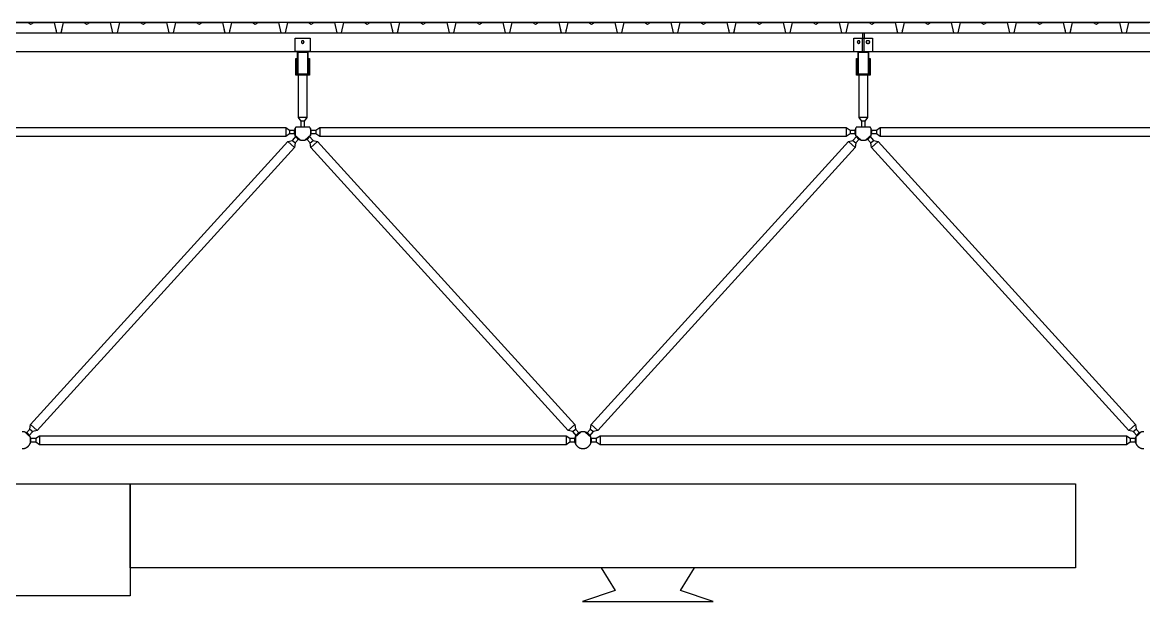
# Model space of a CAD drawing. Header units: centimetres. Extents: x 26200 to 152500, y -600 to 9300.
# Drawn here: x 145665 to 146265, y 1737 to 2047 of the extents above; entities that cross this region are included whole.
import ezdxf

# ---------------------------------------------------------------- set-up
doc = ezdxf.new("R2010")
doc.units = ezdxf.units.CM
doc.layers.add('ROTAS-KESIT-KANAL-UFLEME', color=20, linetype='Continuous')
doc.layers.add('ROTAS-MIMARI-KESIT', color=8, linetype='Continuous')

msp = doc.modelspace()

# ---------------------------------------------------------------- linework, layer by layer
at = {"layer": 'ROTAS-KESIT-KANAL-UFLEME'}
for points in [[(145133.04, 1800), (145722.28, 1800), (145722.28, 1740), (145133.04, 1740)], [(145722.28, 1800), (146228.26, 1800), (146228.26, 1755), (145722.28, 1755)]]:
    msp.add_lwpolyline(points, close=True, dxfattribs=at)
msp.add_lwpolyline([(145974.39, 1755), (145981.89, 1743), (145964.39, 1737), (146034.39, 1737), (146016.89, 1743), (146024.39, 1755)], dxfattribs=at)
at = {"layer": 'ROTAS-MIMARI-KESIT'}
for points in [[(147194.7, 2046.99), (129122.2, 2046.99)], [(145656.74, 2046.99), (145667.74, 2046.99), (145669.24, 2045.99), (145670.74, 2046.99), (145681.74, 2046.99), (145682.99, 2041.49), (145685.49, 2041.49), (145685.93, 2043.44)], [(145682.54, 2043.44), (145682.99, 2041.49), (145685.49, 2041.49), (145686.74, 2046.99), (145697.74, 2046.99), (145699.24, 2045.99), (145700.74, 2046.99), (145711.74, 2046.99), (145712.99, 2041.49), (145715.49, 2041.49), (145716.74, 2046.99), (145727.74, 2046.99), (145729.24, 2045.99), (145730.74, 2046.99), (145741.74, 2046.99), (145742.99, 2041.49), (145745.49, 2041.49), (145746.74, 2046.99), (145757.74, 2046.99), (145759.24, 2045.99), (145760.74, 2046.99), (145771.74, 2046.99), (145772.99, 2041.49), (145775.49, 2041.49), (145775.93, 2043.44)], [(145772.54, 2043.44), (145772.99, 2041.49), (145775.49, 2041.49), (145776.74, 2046.99), (145787.74, 2046.99), (145789.24, 2045.99), (145790.74, 2046.99), (145801.74, 2046.99), (145802.99, 2041.49), (145805.49, 2041.49), (145806.74, 2046.99), (145817.74, 2046.99), (145819.24, 2045.99), (145820.74, 2046.99), (145831.74, 2046.99), (145832.99, 2041.49), (145835.49, 2041.49), (145836.74, 2046.99), (145847.74, 2046.99), (145849.24, 2045.99), (145850.74, 2046.99), (145861.74, 2046.99), (145862.99, 2041.49), (145865.49, 2041.49), (145865.93, 2043.44)], [(145862.54, 2043.44), (145862.99, 2041.49), (145865.49, 2041.49), (145866.74, 2046.99), (145877.74, 2046.99), (145879.24, 2045.99), (145880.74, 2046.99), (145891.74, 2046.99), (145892.99, 2041.49), (145895.49, 2041.49), (145896.74, 2046.99), (145907.74, 2046.99), (145909.24, 2045.99), (145910.74, 2046.99), (145921.74, 2046.99), (145922.99, 2041.49), (145925.49, 2041.49), (145926.74, 2046.99), (145937.74, 2046.99), (145939.24, 2045.99), (145940.74, 2046.99), (145951.74, 2046.99), (145952.99, 2041.49), (145955.49, 2041.49), (145955.93, 2043.44)], [(145952.54, 2043.44), (145952.99, 2041.49), (145955.49, 2041.49), (145956.74, 2046.99), (145967.74, 2046.99), (145969.24, 2045.99), (145970.74, 2046.99), (145981.74, 2046.99), (145982.99, 2041.49), (145985.49, 2041.49), (145986.74, 2046.99), (145997.74, 2046.99), (145999.24, 2045.99), (146000.74, 2046.99), (146011.74, 2046.99), (146012.99, 2041.49), (146015.49, 2041.49), (146016.74, 2046.99), (146027.74, 2046.99), (146029.24, 2045.99), (146030.74, 2046.99), (146041.74, 2046.99), (146042.99, 2041.49), (146045.49, 2041.49), (146045.93, 2043.44)], [(146042.54, 2043.44), (146042.99, 2041.49), (146045.49, 2041.49), (146046.74, 2046.99), (146057.74, 2046.99), (146059.24, 2045.99), (146060.74, 2046.99), (146071.74, 2046.99), (146072.99, 2041.49), (146075.49, 2041.49), (146076.74, 2046.99), (146087.74, 2046.99), (146089.24, 2045.99), (146090.74, 2046.99), (146101.74, 2046.99), (146102.99, 2041.49), (146105.49, 2041.49), (146106.74, 2046.99), (146117.74, 2046.99), (146119.24, 2045.99), (146120.74, 2046.99), (146131.74, 2046.99), (146132.99, 2041.49), (146135.49, 2041.49), (146135.93, 2043.44)], [(146132.54, 2043.44), (146132.99, 2041.49), (146135.49, 2041.49), (146136.74, 2046.99), (146147.74, 2046.99), (146149.24, 2045.99), (146150.74, 2046.99), (146161.74, 2046.99), (146162.99, 2041.49), (146165.49, 2041.49), (146166.74, 2046.99), (146177.74, 2046.99), (146179.24, 2045.99), (146180.74, 2046.99), (146191.74, 2046.99), (146192.99, 2041.49), (146195.49, 2041.49), (146196.74, 2046.99), (146207.74, 2046.99), (146209.24, 2045.99), (146210.74, 2046.99), (146221.74, 2046.99), (146222.99, 2041.49), (146225.49, 2041.49), (146225.93, 2043.44)], [(146222.54, 2043.44), (146222.99, 2041.49), (146225.49, 2041.49), (146226.74, 2046.99), (146237.74, 2046.99), (146239.24, 2045.99), (146240.74, 2046.99), (146251.74, 2046.99), (146252.99, 2041.49), (146255.49, 2041.49), (146256.74, 2046.99), (146267.74, 2046.99)], [(138119.7, 2041.49), (147187.2, 2041.49)], [(146114.2, 2041.49), (146114.2, 2038.49)], [(146115.2, 2041.49), (146115.2, 2038.49)], [(146114.2, 2031.49), (146114.2, 2038.49)], [(146115.2, 2031.49), (146115.2, 2038.49)], [(146116.9, 2037.19), (146116.88, 2037.19), (146116.87, 2037.19), (146116.85, 2037.18), (146116.83, 2037.18), (146116.82, 2037.18), (146116.8, 2037.18), (146116.79, 2037.18), (146116.77, 2037.17), (146116.75, 2037.17), (146116.74, 2037.17), (146116.72, 2037.16), (146116.7, 2037.16), (146116.69, 2037.15), (146116.67, 2037.15), (146116.66, 2037.14), (146116.64, 2037.14), (146116.62, 2037.13), (146116.61, 2037.12), (146116.59, 2037.12), (146116.58, 2037.11), (146116.56, 2037.1), (146116.54, 2037.09), (146116.53, 2037.08), (146116.51, 2037.07), (146116.5, 2037.06), (146116.48, 2037.05), (146116.47, 2037.04), (146116.46, 2037.03), (146116.44, 2037.02), (146116.43, 2037.01), (146116.42, 2036.99), (146116.4, 2036.98), (146116.39, 2036.97), (146116.38, 2036.96), (146116.37, 2036.94), (146116.35, 2036.93), (146116.34, 2036.91), (146116.33, 2036.9), (146116.32, 2036.88), (146116.31, 2036.87), (146116.3, 2036.85), (146116.29, 2036.84), (146116.28, 2036.82), (146116.28, 2036.81), (146116.27, 2036.79), (146116.26, 2036.78), (146116.25, 2036.76), (146116.25, 2036.74), (146116.24, 2036.73), (146116.23, 2036.71), (146116.23, 2036.7), (146116.22, 2036.68), (146116.22, 2036.66), (146116.22, 2036.65), (146116.21, 2036.63), (146116.21, 2036.61), (146116.21, 2036.6), (146116.2, 2036.58), (146116.2, 2036.57), (146116.2, 2036.55), (146116.2, 2036.53), (146116.2, 2036.52), (146116.2, 2036.5), (146116.2, 2036.49), (146116.2, 2036.47), (146116.2, 2036.46), (146116.2, 2036.44), (146116.2, 2036.42), (146116.2, 2036.41), (146116.2, 2036.39), (146116.21, 2036.38), (146116.21, 2036.36), (146116.21, 2036.34), (146116.22, 2036.33), (146116.22, 2036.31), (146116.22, 2036.29), (146116.23, 2036.28), (146116.23, 2036.26), (146116.24, 2036.25), (146116.25, 2036.23), (146116.25, 2036.21), (146116.26, 2036.2), (146116.27, 2036.18), (146116.28, 2036.16), (146116.28, 2036.15), (146116.29, 2036.13), (146116.3, 2036.12), (146116.31, 2036.1), (146116.32, 2036.09), (146116.33, 2036.07), (146116.34, 2036.06), (146116.35, 2036.05), (146116.37, 2036.03), (146116.38, 2036.02), (146116.39, 2036), (146116.4, 2035.99), (146116.42, 2035.98), (146116.43, 2035.97), (146116.44, 2035.95), (146116.46, 2035.94), (146116.47, 2035.93), (146116.48, 2035.92), (146116.5, 2035.91), (146116.51, 2035.9), (146116.53, 2035.89), (146116.54, 2035.88), (146116.56, 2035.87), (146116.58, 2035.86), (146116.59, 2035.86), (146116.61, 2035.85), (146116.62, 2035.84), (146116.64, 2035.84), (146116.66, 2035.83), (146116.67, 2035.82), (146116.69, 2035.82), (146116.7, 2035.81), (146116.72, 2035.81), (146116.74, 2035.81), (146116.75, 2035.8), (146116.77, 2035.8), (146116.79, 2035.8), (146116.8, 2035.79), (146116.82, 2035.79), (146116.83, 2035.79), (146116.85, 2035.79), (146116.87, 2035.79), (146116.88, 2035.79), (146116.9, 2035.79)], [(146117.5, 2037.19), (146116.9, 2037.19)], [(146117.5, 2035.79), (146116.9, 2035.79)], [(146117.5, 2035.79), (146117.51, 2035.79), (146117.53, 2035.79), (146117.54, 2035.79), (146117.56, 2035.79), (146117.58, 2035.79), (146117.59, 2035.79), (146117.61, 2035.8), (146117.62, 2035.8), (146117.64, 2035.8), (146117.66, 2035.81), (146117.67, 2035.81), (146117.69, 2035.81), (146117.71, 2035.82), (146117.72, 2035.82), (146117.74, 2035.83), (146117.76, 2035.84), (146117.77, 2035.84), (146117.79, 2035.85), (146117.8, 2035.86), (146117.82, 2035.86), (146117.83, 2035.87), (146117.85, 2035.88), (146117.87, 2035.89), (146117.88, 2035.9), (146117.9, 2035.91), (146117.91, 2035.92), (146117.92, 2035.93), (146117.94, 2035.94), (146117.95, 2035.95), (146117.97, 2035.97), (146117.98, 2035.98), (146117.99, 2035.99), (146118.01, 2036), (146118.02, 2036.02), (146118.03, 2036.03), (146118.04, 2036.05), (146118.05, 2036.06), (146118.06, 2036.07), (146118.07, 2036.09), (146118.08, 2036.1), (146118.09, 2036.12), (146118.1, 2036.13), (146118.11, 2036.15), (146118.12, 2036.16), (146118.13, 2036.18), (146118.13, 2036.2), (146118.14, 2036.21), (146118.15, 2036.23), (146118.15, 2036.25), (146118.16, 2036.26), (146118.17, 2036.28), (146118.17, 2036.29), (146118.17, 2036.31), (146118.18, 2036.33), (146118.18, 2036.34), (146118.19, 2036.36), (146118.19, 2036.38), (146118.19, 2036.39), (146118.19, 2036.41), (146118.19, 2036.42), (146118.2, 2036.44), (146118.2, 2036.46), (146118.2, 2036.47), (146118.2, 2036.49), (146118.2, 2036.5), (146118.2, 2036.52), (146118.2, 2036.53), (146118.19, 2036.55), (146118.19, 2036.57), (146118.19, 2036.58), (146118.19, 2036.6), (146118.19, 2036.61), (146118.18, 2036.63), (146118.18, 2036.65), (146118.17, 2036.66), (146118.17, 2036.68), (146118.17, 2036.7), (146118.16, 2036.71), (146118.15, 2036.73), (146118.15, 2036.74), (146118.14, 2036.76), (146118.13, 2036.78), (146118.13, 2036.79), (146118.12, 2036.81), (146118.11, 2036.82), (146118.1, 2036.84), (146118.09, 2036.85), (146118.08, 2036.87), (146118.07, 2036.88), (146118.06, 2036.9), (146118.05, 2036.91), (146118.04, 2036.93), (146118.03, 2036.94), (146118.02, 2036.96), (146118.01, 2036.97), (146117.99, 2036.98), (146117.98, 2036.99), (146117.97, 2037.01), (146117.95, 2037.02), (146117.94, 2037.03), (146117.92, 2037.04), (146117.91, 2037.05), (146117.9, 2037.06), (146117.88, 2037.07), (146117.87, 2037.08), (146117.85, 2037.09), (146117.83, 2037.1), (146117.82, 2037.11), (146117.8, 2037.12), (146117.79, 2037.12), (146117.77, 2037.13), (146117.76, 2037.14), (146117.74, 2037.14), (146117.72, 2037.15), (146117.71, 2037.15), (146117.69, 2037.16), (146117.67, 2037.16), (146117.66, 2037.17), (146117.64, 2037.17), (146117.62, 2037.17), (146117.61, 2037.18), (146117.59, 2037.18), (146117.58, 2037.18), (146117.56, 2037.18), (146117.54, 2037.18), (146117.53, 2037.19), (146117.51, 2037.19), (146117.5, 2037.19)], [(138119.7, 2031.49), (147187.2, 2031.49)], [(145818.7, 2031.49), (145810.7, 2031.49)], [(145817.7, 2019.19), (145817.7, 2031.19), (145811.7, 2031.19), (145811.7, 2019.19)], [(146109.7, 2031.49), (146119.7, 2031.49)], [(146117.7, 2019.19), (146117.7, 2031.19), (146111.7, 2031.19), (146111.7, 2019.19)], [(145811.1, 2025.89), (145811.6, 2025.89)], [(145811.1, 2024.49), (145811.6, 2024.49)], [(145817.8, 2025.89), (145818.3, 2025.89)], [(145817.8, 2024.49), (145818.3, 2024.49)], [(146111.1, 2025.89), (146111.6, 2025.89)], [(146111.1, 2024.49), (146111.6, 2024.49)], [(146117.8, 2025.89), (146118.3, 2025.89)], [(146117.8, 2024.49), (146118.3, 2024.49)], [(145812.28, 2018.69), (145812.28, 1996.09), (145813.7, 1994.09), (145813.7, 1991.09)], [(145815.7, 1991.09), (145815.7, 1994.09), (145817.11, 1996.09), (145817.11, 2018.69)], [(146112.28, 2018.69), (146112.28, 1996.09), (146113.7, 1994.09), (146113.7, 1991.09)], [(146115.7, 1991.09), (146115.7, 1994.09), (146117.11, 1996.09), (146117.11, 2018.69)], [(145817.11, 1996.09), (145812.28, 1996.09)], [(145815.7, 1994.09), (145813.7, 1994.09)], [(146117.11, 1996.09), (146112.28, 1996.09)], [(146115.7, 1994.09), (146113.7, 1994.09)], [(145518.8, 1989.39), (145521.8, 1989.39), (145523.8, 1990.8), (145805.6, 1990.8), (145807.6, 1989.39), (145810.6, 1989.39)], [(145810.6, 1987.39), (145807.6, 1987.39), (145805.6, 1985.97), (145523.8, 1985.97), (145521.8, 1987.39), (145518.8, 1987.39)], [(145805.6, 1990.8), (145805.6, 1985.97)], [(145807.6, 1989.39), (145807.6, 1987.39)], [(145811.1, 1991.09), (145811.01, 1990.97), (145810.93, 1990.84), (145810.85, 1990.71), (145810.77, 1990.58), (145810.7, 1990.45), (145810.63, 1990.31), (145810.56, 1990.17), (145810.51, 1990.02), (145810.45, 1989.88), (145810.43, 1989.8), (145810.4, 1989.73), (145810.38, 1989.65), (145810.36, 1989.57), (145810.34, 1989.5), (145810.32, 1989.42), (145810.3, 1989.34), (145810.28, 1989.26), (145810.27, 1989.19), (145810.26, 1989.11), (145810.24, 1989.03), (145810.23, 1988.95), (145810.22, 1988.87), (145810.22, 1988.79), (145810.21, 1988.71), (145810.2, 1988.63), (145810.2, 1988.55), (145810.2, 1988.47), (145810.2, 1988.39), (145810.2, 1988.31), (145810.2, 1988.23), (145810.2, 1988.15), (145810.21, 1988.07), (145810.21, 1987.99), (145810.22, 1987.92), (145810.23, 1987.84), (145810.24, 1987.76), (145810.25, 1987.68), (145810.28, 1987.53), (145810.31, 1987.37), (145810.35, 1987.22), (145810.39, 1987.07), (145810.44, 1986.93), (145810.49, 1986.79), (145810.55, 1986.65), (145810.61, 1986.51), (145810.67, 1986.37), (145810.74, 1986.24), (145810.81, 1986.11), (145810.89, 1985.98), (145810.98, 1985.86), (145811.07, 1985.73), (145811.16, 1985.61), (145811.26, 1985.49), (145811.36, 1985.37), (145811.47, 1985.25), (145811.52, 1985.2), (145811.58, 1985.14), (145811.64, 1985.09), (145811.69, 1985.04), (145811.75, 1984.98), (145811.81, 1984.93), (145811.88, 1984.88), (145811.94, 1984.83), (145812, 1984.78), (145812.07, 1984.74), (145812.13, 1984.69), (145812.2, 1984.65), (145812.26, 1984.6), (145812.33, 1984.56), (145812.4, 1984.52), (145812.47, 1984.48), (145812.54, 1984.44), (145812.61, 1984.4), (145812.68, 1984.36), (145812.75, 1984.33), (145812.82, 1984.3), (145812.9, 1984.26), (145812.97, 1984.23), (145813.04, 1984.2), (145813.12, 1984.17), (145813.19, 1984.15), (145813.27, 1984.12), (145813.34, 1984.1), (145813.49, 1984.05), (145813.64, 1984.01), (145813.79, 1983.98), (145813.95, 1983.95), (145814.1, 1983.93), (145814.25, 1983.91), (145814.4, 1983.9), (145814.55, 1983.89), (145814.7, 1983.89), (145814.85, 1983.89), (145815, 1983.9), (145815.15, 1983.91), (145815.3, 1983.93), (145815.45, 1983.95), (145815.6, 1983.98), (145815.75, 1984.01), (145815.9, 1984.05), (145816.05, 1984.1), (145816.13, 1984.12), (145816.2, 1984.15), (145816.28, 1984.17), (145816.35, 1984.2), (145816.43, 1984.23), (145816.5, 1984.26), (145816.57, 1984.3), (145816.64, 1984.33), (145816.71, 1984.36), (145816.79, 1984.4), (145816.86, 1984.44), (145816.93, 1984.48), (145816.99, 1984.52), (145817.06, 1984.56), (145817.13, 1984.6), (145817.2, 1984.65), (145817.26, 1984.69), (145817.33, 1984.74), (145817.39, 1984.78), (145817.46, 1984.83), (145817.52, 1984.88), (145817.58, 1984.93), (145817.64, 1984.98), (145817.7, 1985.04), (145817.76, 1985.09), (145817.82, 1985.14), (145817.87, 1985.2), (145817.93, 1985.25), (145818.04, 1985.37), (145818.14, 1985.49), (145818.24, 1985.61), (145818.33, 1985.73), (145818.42, 1985.86), (145818.5, 1985.98), (145818.58, 1986.11), (145818.65, 1986.24), (145818.72, 1986.37), (145818.79, 1986.51), (145818.85, 1986.65), (145818.9, 1986.79), (145818.95, 1986.93), (145819, 1987.07), (145819.04, 1987.22), (145819.08, 1987.37), (145819.11, 1987.53), (145819.14, 1987.68), (145819.15, 1987.76), (145819.16, 1987.84), (145819.17, 1987.92), (145819.18, 1987.99), (145819.19, 1988.07), (145819.19, 1988.15), (145819.19, 1988.23), (145819.2, 1988.31), (145819.2, 1988.39), (145819.2, 1988.47), (145819.19, 1988.55), (145819.19, 1988.63), (145819.19, 1988.71), (145819.18, 1988.79), (145819.17, 1988.87), (145819.16, 1988.95), (145819.15, 1989.03), (145819.14, 1989.11), (145819.13, 1989.19), (145819.11, 1989.26), (145819.09, 1989.34), (145819.08, 1989.42), (145819.06, 1989.5), (145819.04, 1989.57), (145819.02, 1989.65), (145818.99, 1989.73), (145818.97, 1989.8), (145818.94, 1989.88), (145818.89, 1990.02), (145818.83, 1990.17), (145818.77, 1990.31), (145818.7, 1990.45), (145818.63, 1990.58), (145818.55, 1990.71), (145818.47, 1990.84), (145818.38, 1990.97), (145818.3, 1991.09)], [(145810.57, 1986.6), (145813.31, 1984.11)], [(145810.6, 1990.24), (145810.6, 1986.53)], [(145811.1, 1991.09), (145818.3, 1991.09)], [(145816.08, 1984.11), (145818.83, 1986.6)], [(145818.8, 1989.39), (145821.8, 1989.39), (145823.8, 1990.8), (146105.6, 1990.8), (146107.6, 1989.39), (146110.6, 1989.39)], [(145818.8, 1990.24), (145818.8, 1986.53)], [(146110.6, 1987.39), (146107.6, 1987.39), (146105.6, 1985.97), (145823.8, 1985.97), (145821.8, 1987.39), (145818.8, 1987.39)], [(145821.8, 1989.39), (145821.8, 1987.39)], [(145823.8, 1990.8), (145823.8, 1985.97)], [(146105.6, 1990.8), (146105.6, 1985.97)], [(146107.6, 1989.39), (146107.6, 1987.39)], [(146111.1, 1991.09), (146111.01, 1990.97), (146110.93, 1990.84), (146110.85, 1990.71), (146110.77, 1990.58), (146110.7, 1990.45), (146110.63, 1990.31), (146110.56, 1990.17), (146110.51, 1990.02), (146110.45, 1989.88), (146110.43, 1989.8), (146110.4, 1989.73), (146110.38, 1989.65), (146110.36, 1989.57), (146110.34, 1989.5), (146110.32, 1989.42), (146110.3, 1989.34), (146110.28, 1989.26), (146110.27, 1989.19), (146110.26, 1989.11), (146110.24, 1989.03), (146110.23, 1988.95), (146110.22, 1988.87), (146110.22, 1988.79), (146110.21, 1988.71), (146110.2, 1988.63), (146110.2, 1988.55), (146110.2, 1988.47), (146110.2, 1988.39), (146110.2, 1988.31), (146110.2, 1988.23), (146110.2, 1988.15), (146110.21, 1988.07), (146110.21, 1987.99), (146110.22, 1987.92), (146110.23, 1987.84), (146110.24, 1987.76), (146110.25, 1987.68), (146110.28, 1987.53), (146110.31, 1987.37), (146110.35, 1987.22), (146110.39, 1987.07), (146110.44, 1986.93), (146110.49, 1986.79), (146110.55, 1986.65), (146110.61, 1986.51), (146110.67, 1986.37), (146110.74, 1986.24), (146110.81, 1986.11), (146110.89, 1985.98), (146110.98, 1985.86), (146111.07, 1985.73), (146111.16, 1985.61), (146111.26, 1985.49), (146111.36, 1985.37), (146111.47, 1985.25), (146111.52, 1985.2), (146111.58, 1985.14), (146111.64, 1985.09), (146111.69, 1985.04), (146111.75, 1984.98), (146111.81, 1984.93), (146111.88, 1984.88), (146111.94, 1984.83), (146112, 1984.78), (146112.07, 1984.74), (146112.13, 1984.69), (146112.2, 1984.65), (146112.26, 1984.6), (146112.33, 1984.56), (146112.4, 1984.52), (146112.47, 1984.48), (146112.54, 1984.44), (146112.61, 1984.4), (146112.68, 1984.36), (146112.75, 1984.33), (146112.82, 1984.3), (146112.9, 1984.26), (146112.97, 1984.23), (146113.04, 1984.2), (146113.12, 1984.17), (146113.19, 1984.15), (146113.27, 1984.12), (146113.34, 1984.1), (146113.49, 1984.05), (146113.64, 1984.01), (146113.79, 1983.98), (146113.95, 1983.95), (146114.1, 1983.93), (146114.25, 1983.91), (146114.4, 1983.9), (146114.55, 1983.89), (146114.7, 1983.89), (146114.85, 1983.89), (146115, 1983.9), (146115.15, 1983.91), (146115.3, 1983.93), (146115.45, 1983.95), (146115.6, 1983.98), (146115.75, 1984.01), (146115.9, 1984.05), (146116.05, 1984.1), (146116.13, 1984.12), (146116.2, 1984.15), (146116.28, 1984.17), (146116.35, 1984.2), (146116.43, 1984.23), (146116.5, 1984.26), (146116.57, 1984.3), (146116.64, 1984.33), (146116.71, 1984.36), (146116.79, 1984.4), (146116.86, 1984.44), (146116.93, 1984.48), (146116.99, 1984.52), (146117.06, 1984.56), (146117.13, 1984.6), (146117.2, 1984.65), (146117.26, 1984.69), (146117.33, 1984.74), (146117.39, 1984.78), (146117.46, 1984.83), (146117.52, 1984.88), (146117.58, 1984.93), (146117.64, 1984.98), (146117.7, 1985.04), (146117.76, 1985.09), (146117.82, 1985.14), (146117.87, 1985.2), (146117.93, 1985.25), (146118.04, 1985.37), (146118.14, 1985.49), (146118.24, 1985.61), (146118.33, 1985.73), (146118.42, 1985.86), (146118.5, 1985.98), (146118.58, 1986.11), (146118.65, 1986.24), (146118.72, 1986.37), (146118.79, 1986.51), (146118.85, 1986.65), (146118.9, 1986.79), (146118.95, 1986.93), (146119, 1987.07), (146119.04, 1987.22), (146119.08, 1987.37), (146119.11, 1987.53), (146119.14, 1987.68), (146119.15, 1987.76), (146119.16, 1987.84), (146119.17, 1987.92), (146119.18, 1987.99), (146119.19, 1988.07), (146119.19, 1988.15), (146119.19, 1988.23), (146119.2, 1988.31), (146119.2, 1988.39), (146119.2, 1988.47), (146119.19, 1988.55), (146119.19, 1988.63), (146119.19, 1988.71), (146119.18, 1988.79), (146119.17, 1988.87), (146119.16, 1988.95), (146119.15, 1989.03), (146119.14, 1989.11), (146119.13, 1989.19), (146119.11, 1989.26), (146119.09, 1989.34), (146119.08, 1989.42), (146119.06, 1989.5), (146119.04, 1989.57), (146119.02, 1989.65), (146118.99, 1989.73), (146118.97, 1989.8), (146118.94, 1989.88), (146118.89, 1990.02), (146118.83, 1990.17), (146118.77, 1990.31), (146118.7, 1990.45), (146118.63, 1990.58), (146118.55, 1990.71), (146118.47, 1990.84), (146118.38, 1990.97), (146118.3, 1991.09)], [(146110.57, 1986.6), (146113.31, 1984.11)], [(146110.6, 1990.24), (146110.6, 1986.53)], [(146111.1, 1991.09), (146118.3, 1991.09)], [(146116.08, 1984.11), (146118.83, 1986.6)], [(146118.8, 1989.39), (146121.8, 1989.39), (146123.8, 1990.8), (146405.6, 1990.8), (146407.6, 1989.39), (146410.6, 1989.39)], [(146118.8, 1990.24), (146118.8, 1986.53)], [(146410.6, 1987.39), (146407.6, 1987.39), (146405.6, 1985.97), (146123.8, 1985.97), (146121.8, 1987.39), (146118.8, 1987.39)], [(146121.8, 1989.39), (146121.8, 1987.39)], [(146123.8, 1990.8), (146123.8, 1985.97)], [(145806.79, 1983.28), (145810.36, 1980.03)], [(145809.18, 1983.81), (145810.66, 1982.46)], [(145818.73, 1982.46), (145820.21, 1983.81)], [(145819.03, 1980.03), (145822.61, 1983.28)], [(146106.79, 1983.28), (146110.36, 1980.03)], [(146109.18, 1983.81), (146110.66, 1982.46)], [(146118.73, 1982.46), (146120.21, 1983.81)], [(146119.03, 1980.03), (146122.61, 1983.28)], [(145669.03, 1831.74), (145672.61, 1828.5)], [(145956.79, 1828.5), (145960.36, 1831.74)], [(145969.03, 1831.74), (145972.61, 1828.5)], [(146256.79, 1828.5), (146260.36, 1831.74)], [(145664.6, 1818.89), (145664.7, 1818.89), (145664.8, 1818.89), (145664.9, 1818.89), (145665, 1818.9), (145665.1, 1818.9), (145665.2, 1818.92), (145665.31, 1818.93), (145665.41, 1818.94), (145665.52, 1818.96), (145665.62, 1818.98), (145665.73, 1819.01), (145665.83, 1819.03), (145665.94, 1819.06), (145666.04, 1819.09), (145666.15, 1819.13), (145666.25, 1819.16), (145666.35, 1819.2), (145666.46, 1819.25), (145666.56, 1819.29), (145666.66, 1819.34), (145666.76, 1819.39), (145666.86, 1819.44), (145666.96, 1819.5), (145667.06, 1819.56), (145667.16, 1819.62), (145667.26, 1819.68), (145667.35, 1819.75), (145667.44, 1819.82), (145667.53, 1819.89), (145667.62, 1819.97), (145667.71, 1820.04), (145667.8, 1820.12), (145667.88, 1820.2), (145667.96, 1820.29), (145668.04, 1820.37), (145668.12, 1820.46), (145668.19, 1820.55), (145668.26, 1820.64), (145668.33, 1820.73), (145668.4, 1820.83), (145668.46, 1820.92), (145668.53, 1821.02), (145668.58, 1821.12), (145668.64, 1821.22), (145668.69, 1821.32), (145668.75, 1821.42), (145668.79, 1821.52), (145668.84, 1821.63), (145668.88, 1821.73), (145668.92, 1821.83), (145668.96, 1821.94), (145668.99, 1822.04), (145669.02, 1822.15), (145669.05, 1822.25), (145669.08, 1822.36), (145669.1, 1822.46), (145669.12, 1822.57), (145669.14, 1822.67), (145669.16, 1822.78), (145669.17, 1822.88), (145669.18, 1822.98), (145669.19, 1823.08), (145669.19, 1823.19), (145669.2, 1823.29), (145669.2, 1823.39), (145669.2, 1823.49), (145669.19, 1823.59), (145669.19, 1823.69), (145669.18, 1823.79), (145669.17, 1823.89), (145669.16, 1824), (145669.14, 1824.1), (145669.12, 1824.21), (145669.1, 1824.31), (145669.08, 1824.41), (145669.05, 1824.52), (145669.02, 1824.62), (145668.99, 1824.73), (145668.96, 1824.83), (145668.92, 1824.94), (145668.88, 1825.04), (145668.84, 1825.15), (145668.79, 1825.25), (145668.75, 1825.35), (145668.69, 1825.45), (145668.64, 1825.55), (145668.58, 1825.65), (145668.53, 1825.75), (145668.46, 1825.85), (145668.4, 1825.94), (145668.33, 1826.04), (145668.26, 1826.13), (145668.19, 1826.22), (145668.12, 1826.31), (145668.04, 1826.4), (145667.96, 1826.49), (145667.88, 1826.57), (145667.8, 1826.65), (145667.71, 1826.73), (145667.62, 1826.81), (145667.53, 1826.88), (145667.44, 1826.95), (145667.35, 1827.02), (145667.26, 1827.09), (145667.16, 1827.15), (145667.06, 1827.21), (145666.96, 1827.27), (145666.86, 1827.33), (145666.76, 1827.38), (145666.66, 1827.43), (145666.56, 1827.48), (145666.46, 1827.53), (145666.35, 1827.57), (145666.25, 1827.61), (145666.15, 1827.65), (145666.04, 1827.68), (145665.94, 1827.71), (145665.83, 1827.74), (145665.73, 1827.77), (145665.62, 1827.79), (145665.52, 1827.81), (145665.41, 1827.83), (145665.31, 1827.84), (145665.2, 1827.86), (145665.1, 1827.87), (145665, 1827.88), (145664.9, 1827.88), (145664.8, 1827.89), (145664.7, 1827.89), (145664.6, 1827.89)], [(145666.08, 1827.67), (145668.83, 1825.17)], [(145668.73, 1829.31), (145670.21, 1827.97)], [(145668.8, 1824.39), (145671.8, 1824.39), (145673.8, 1825.8), (145955.6, 1825.8), (145957.6, 1824.39), (145960.6, 1824.39)], [(145668.8, 1825.24), (145668.8, 1821.53)], [(145671.8, 1824.39), (145671.8, 1822.39)], [(145673.8, 1825.8), (145673.8, 1820.97)], [(145955.6, 1825.8), (145955.6, 1820.97)], [(145957.6, 1824.39), (145957.6, 1822.39)], [(145959.18, 1827.97), (145960.66, 1829.31)], [(145960.57, 1825.17), (145963.31, 1827.67)], [(145960.6, 1825.24), (145960.6, 1821.53)], [(145966.08, 1827.67), (145968.83, 1825.17)], [(145968.73, 1829.31), (145970.21, 1827.97)], [(145968.8, 1824.39), (145971.8, 1824.39), (145973.8, 1825.8), (146255.6, 1825.8), (146257.6, 1824.39), (146260.6, 1824.39)], [(145968.8, 1825.24), (145968.8, 1821.53)], [(145971.8, 1824.39), (145971.8, 1822.39)], [(145973.8, 1825.8), (145973.8, 1820.97)], [(146255.6, 1825.8), (146255.6, 1820.97)], [(146257.6, 1824.39), (146257.6, 1822.39)], [(146259.18, 1827.97), (146260.66, 1829.31)], [(146264.8, 1827.89), (146264.7, 1827.89), (146264.6, 1827.89), (146264.5, 1827.88), (146264.4, 1827.88), (146264.29, 1827.87), (146264.19, 1827.86), (146264.09, 1827.84), (146263.98, 1827.83), (146263.88, 1827.81), (146263.77, 1827.79), (146263.67, 1827.77), (146263.56, 1827.74), (146263.46, 1827.71), (146263.35, 1827.68), (146263.25, 1827.65), (146263.15, 1827.61), (146263.04, 1827.57), (146262.94, 1827.53), (146262.83, 1827.48), (146262.73, 1827.43), (146262.63, 1827.38), (146262.53, 1827.33), (146262.43, 1827.27), (146262.33, 1827.21), (146262.24, 1827.15), (146262.14, 1827.09), (146262.04, 1827.02), (146261.95, 1826.95), (146261.86, 1826.88), (146261.77, 1826.81), (146261.68, 1826.73), (146261.6, 1826.65), (146261.52, 1826.57), (146261.43, 1826.49), (146261.36, 1826.4), (146261.28, 1826.31), (146261.2, 1826.22), (146261.13, 1826.13), (146261.06, 1826.04), (146261, 1825.94), (146260.93, 1825.85), (146260.87, 1825.75), (146260.81, 1825.65), (146260.75, 1825.55), (146260.7, 1825.45), (146260.65, 1825.35), (146260.6, 1825.25), (146260.56, 1825.15), (146260.51, 1825.04), (146260.47, 1824.94), (146260.44, 1824.83), (146260.4, 1824.73), (146260.37, 1824.62), (146260.34, 1824.52), (146260.32, 1824.41), (146260.29, 1824.31), (146260.27, 1824.21), (146260.25, 1824.1), (146260.24, 1824), (146260.23, 1823.89), (146260.22, 1823.79), (146260.21, 1823.69), (146260.2, 1823.59), (146260.2, 1823.49), (146260.2, 1823.39), (146260.2, 1823.29), (146260.2, 1823.19), (146260.21, 1823.08), (146260.22, 1822.98), (146260.23, 1822.88), (146260.24, 1822.78), (146260.25, 1822.67), (146260.27, 1822.57), (146260.29, 1822.46), (146260.32, 1822.36), (146260.34, 1822.25), (146260.37, 1822.15), (146260.4, 1822.04), (146260.44, 1821.94), (146260.47, 1821.83), (146260.51, 1821.73), (146260.56, 1821.63), (146260.6, 1821.52), (146260.65, 1821.42), (146260.7, 1821.32), (146260.75, 1821.22), (146260.81, 1821.12), (146260.87, 1821.02), (146260.93, 1820.92), (146261, 1820.83), (146261.06, 1820.73), (146261.13, 1820.64), (146261.2, 1820.55), (146261.28, 1820.46), (146261.36, 1820.37), (146261.43, 1820.29), (146261.52, 1820.2), (146261.6, 1820.12), (146261.68, 1820.04), (146261.77, 1819.97), (146261.86, 1819.89), (146261.95, 1819.82), (146262.04, 1819.75), (146262.14, 1819.68), (146262.24, 1819.62), (146262.33, 1819.56), (146262.43, 1819.5), (146262.53, 1819.44), (146262.63, 1819.39), (146262.73, 1819.34), (146262.83, 1819.29), (146262.94, 1819.25), (146263.04, 1819.2), (146263.15, 1819.16), (146263.25, 1819.13), (146263.35, 1819.09), (146263.46, 1819.06), (146263.56, 1819.03), (146263.67, 1819.01), (146263.77, 1818.98), (146263.88, 1818.96), (146263.98, 1818.94), (146264.09, 1818.93), (146264.19, 1818.92), (146264.29, 1818.9), (146264.4, 1818.9), (146264.5, 1818.89), (146264.6, 1818.89), (146264.7, 1818.89), (146264.8, 1818.89)], [(146260.57, 1825.17), (146263.31, 1827.67)], [(146260.6, 1825.24), (146260.6, 1821.53)], [(145960.6, 1822.39), (145957.6, 1822.39), (145955.6, 1820.97), (145673.8, 1820.97), (145671.8, 1822.39), (145668.8, 1822.39)], [(146260.6, 1822.39), (146257.6, 1822.39), (146255.6, 1820.97), (145973.8, 1820.97), (145971.8, 1822.39), (145968.8, 1822.39)]]:
    msp.add_lwpolyline(points, dxfattribs=at)
for points in [[(145810.7, 2038.49), (145818.7, 2038.49), (145818.7, 2031.19), (145810.7, 2031.19)], [(145815.4, 2036.49), (145815.4, 2036.5), (145815.4, 2036.52), (145815.4, 2036.53), (145815.39, 2036.55), (145815.39, 2036.57), (145815.39, 2036.58), (145815.39, 2036.6), (145815.39, 2036.61), (145815.38, 2036.63), (145815.38, 2036.65), (145815.37, 2036.66), (145815.37, 2036.68), (145815.37, 2036.7), (145815.36, 2036.71), (145815.35, 2036.73), (145815.35, 2036.74), (145815.34, 2036.76), (145815.33, 2036.78), (145815.33, 2036.79), (145815.32, 2036.81), (145815.31, 2036.82), (145815.3, 2036.84), (145815.29, 2036.85), (145815.28, 2036.87), (145815.27, 2036.88), (145815.26, 2036.9), (145815.25, 2036.91), (145815.24, 2036.93), (145815.23, 2036.94), (145815.22, 2036.96), (145815.21, 2036.97), (145815.19, 2036.98), (145815.18, 2036.99), (145815.17, 2037.01), (145815.15, 2037.02), (145815.14, 2037.03), (145815.12, 2037.04), (145815.11, 2037.05), (145815.1, 2037.06), (145815.08, 2037.07), (145815.07, 2037.08), (145815.05, 2037.09), (145815.03, 2037.1), (145815.02, 2037.11), (145815, 2037.12), (145814.99, 2037.12), (145814.97, 2037.13), (145814.96, 2037.14), (145814.94, 2037.14), (145814.92, 2037.15), (145814.91, 2037.15), (145814.89, 2037.16), (145814.87, 2037.16), (145814.86, 2037.17), (145814.84, 2037.17), (145814.82, 2037.17), (145814.81, 2037.18), (145814.79, 2037.18), (145814.78, 2037.18), (145814.76, 2037.18), (145814.74, 2037.19), (145814.73, 2037.19), (145814.71, 2037.19), (145814.7, 2037.19), (145814.68, 2037.19), (145814.67, 2037.19), (145814.65, 2037.19), (145814.63, 2037.18), (145814.62, 2037.18), (145814.6, 2037.18), (145814.59, 2037.18), (145814.57, 2037.17), (145814.55, 2037.17), (145814.54, 2037.17), (145814.52, 2037.16), (145814.5, 2037.16), (145814.49, 2037.15), (145814.47, 2037.15), (145814.46, 2037.14), (145814.44, 2037.14), (145814.42, 2037.13), (145814.41, 2037.12), (145814.39, 2037.12), (145814.38, 2037.11), (145814.36, 2037.1), (145814.34, 2037.09), (145814.33, 2037.08), (145814.31, 2037.07), (145814.3, 2037.06), (145814.28, 2037.05), (145814.27, 2037.04), (145814.26, 2037.03), (145814.24, 2037.02), (145814.23, 2037.01), (145814.22, 2036.99), (145814.2, 2036.98), (145814.19, 2036.97), (145814.18, 2036.96), (145814.17, 2036.94), (145814.15, 2036.93), (145814.14, 2036.91), (145814.13, 2036.9), (145814.12, 2036.88), (145814.11, 2036.87), (145814.1, 2036.85), (145814.09, 2036.84), (145814.08, 2036.82), (145814.08, 2036.81), (145814.07, 2036.79), (145814.06, 2036.78), (145814.05, 2036.76), (145814.05, 2036.74), (145814.04, 2036.73), (145814.03, 2036.71), (145814.03, 2036.7), (145814.02, 2036.68), (145814.02, 2036.66), (145814.02, 2036.65), (145814.01, 2036.63), (145814.01, 2036.61), (145814.01, 2036.6), (145814, 2036.58), (145814, 2036.57), (145814, 2036.55), (145814, 2036.53), (145814, 2036.52), (145814, 2036.5), (145814, 2036.49), (145814, 2036.47), (145814, 2036.46), (145814, 2036.44), (145814, 2036.42), (145814, 2036.41), (145814, 2036.39), (145814.01, 2036.38), (145814.01, 2036.36), (145814.01, 2036.34), (145814.02, 2036.33), (145814.02, 2036.31), (145814.02, 2036.29), (145814.03, 2036.28), (145814.03, 2036.26), (145814.04, 2036.25), (145814.05, 2036.23), (145814.05, 2036.21), (145814.06, 2036.2), (145814.07, 2036.18), (145814.08, 2036.17), (145814.08, 2036.15), (145814.09, 2036.13), (145814.1, 2036.12), (145814.11, 2036.1), (145814.12, 2036.09), (145814.13, 2036.07), (145814.14, 2036.06), (145814.15, 2036.05), (145814.17, 2036.03), (145814.18, 2036.02), (145814.19, 2036), (145814.2, 2035.99), (145814.22, 2035.98), (145814.23, 2035.97), (145814.24, 2035.95), (145814.26, 2035.94), (145814.27, 2035.93), (145814.28, 2035.92), (145814.3, 2035.91), (145814.31, 2035.9), (145814.33, 2035.89), (145814.34, 2035.88), (145814.36, 2035.87), (145814.38, 2035.86), (145814.39, 2035.86), (145814.41, 2035.85), (145814.42, 2035.84), (145814.44, 2035.84), (145814.46, 2035.83), (145814.47, 2035.82), (145814.49, 2035.82), (145814.5, 2035.81), (145814.52, 2035.81), (145814.54, 2035.81), (145814.55, 2035.8), (145814.57, 2035.8), (145814.59, 2035.8), (145814.6, 2035.79), (145814.62, 2035.79), (145814.63, 2035.79), (145814.65, 2035.79), (145814.67, 2035.79), (145814.68, 2035.79), (145814.7, 2035.79), (145814.71, 2035.79), (145814.73, 2035.79), (145814.74, 2035.79), (145814.76, 2035.79), (145814.78, 2035.79), (145814.79, 2035.79), (145814.81, 2035.8), (145814.82, 2035.8), (145814.84, 2035.8), (145814.86, 2035.81), (145814.87, 2035.81), (145814.89, 2035.81), (145814.91, 2035.82), (145814.92, 2035.82), (145814.94, 2035.83), (145814.96, 2035.84), (145814.97, 2035.84), (145814.99, 2035.85), (145815, 2035.86), (145815.02, 2035.86), (145815.03, 2035.87), (145815.05, 2035.88), (145815.07, 2035.89), (145815.08, 2035.9), (145815.1, 2035.91), (145815.11, 2035.92), (145815.12, 2035.93), (145815.14, 2035.94), (145815.15, 2035.95), (145815.17, 2035.97), (145815.18, 2035.98), (145815.19, 2035.99), (145815.21, 2036), (145815.22, 2036.02), (145815.23, 2036.03), (145815.24, 2036.05), (145815.25, 2036.06), (145815.26, 2036.07), (145815.27, 2036.09), (145815.28, 2036.1), (145815.29, 2036.12), (145815.3, 2036.13), (145815.31, 2036.15), (145815.32, 2036.17), (145815.33, 2036.18), (145815.33, 2036.2), (145815.34, 2036.21), (145815.35, 2036.23), (145815.35, 2036.25), (145815.36, 2036.26), (145815.37, 2036.28), (145815.37, 2036.29), (145815.37, 2036.31), (145815.38, 2036.33), (145815.38, 2036.34), (145815.39, 2036.36), (145815.39, 2036.38), (145815.39, 2036.39), (145815.39, 2036.41), (145815.39, 2036.42), (145815.4, 2036.44), (145815.4, 2036.46), (145815.4, 2036.47)], [(146109.7, 2038.49), (146119.7, 2038.49), (146119.7, 2031.19), (146109.7, 2031.19)], [(146112.9, 2036.49), (146112.9, 2036.5), (146112.9, 2036.52), (146112.9, 2036.53), (146112.89, 2036.55), (146112.89, 2036.57), (146112.89, 2036.58), (146112.89, 2036.6), (146112.89, 2036.61), (146112.88, 2036.63), (146112.88, 2036.65), (146112.87, 2036.66), (146112.87, 2036.68), (146112.87, 2036.7), (146112.86, 2036.71), (146112.85, 2036.73), (146112.85, 2036.74), (146112.84, 2036.76), (146112.83, 2036.78), (146112.83, 2036.79), (146112.82, 2036.81), (146112.81, 2036.82), (146112.8, 2036.84), (146112.79, 2036.85), (146112.78, 2036.87), (146112.77, 2036.88), (146112.76, 2036.9), (146112.75, 2036.91), (146112.74, 2036.93), (146112.73, 2036.94), (146112.72, 2036.96), (146112.71, 2036.97), (146112.69, 2036.98), (146112.68, 2036.99), (146112.67, 2037.01), (146112.65, 2037.02), (146112.64, 2037.03), (146112.62, 2037.04), (146112.61, 2037.05), (146112.6, 2037.06), (146112.58, 2037.07), (146112.57, 2037.08), (146112.55, 2037.09), (146112.53, 2037.1), (146112.52, 2037.11), (146112.5, 2037.12), (146112.49, 2037.12), (146112.47, 2037.13), (146112.46, 2037.14), (146112.44, 2037.14), (146112.42, 2037.15), (146112.41, 2037.15), (146112.39, 2037.16), (146112.37, 2037.16), (146112.36, 2037.17), (146112.34, 2037.17), (146112.32, 2037.17), (146112.31, 2037.18), (146112.29, 2037.18), (146112.28, 2037.18), (146112.26, 2037.18), (146112.24, 2037.18), (146112.23, 2037.19), (146112.21, 2037.19), (146112.2, 2037.19), (146112.18, 2037.19), (146112.17, 2037.19), (146112.15, 2037.18), (146112.13, 2037.18), (146112.12, 2037.18), (146112.1, 2037.18), (146112.09, 2037.18), (146112.07, 2037.17), (146112.05, 2037.17), (146112.04, 2037.17), (146112.02, 2037.16), (146112, 2037.16), (146111.99, 2037.15), (146111.97, 2037.15), (146111.96, 2037.14), (146111.94, 2037.14), (146111.92, 2037.13), (146111.91, 2037.12), (146111.89, 2037.12), (146111.88, 2037.11), (146111.86, 2037.1), (146111.84, 2037.09), (146111.83, 2037.08), (146111.81, 2037.07), (146111.8, 2037.06), (146111.78, 2037.05), (146111.77, 2037.04), (146111.76, 2037.03), (146111.74, 2037.02), (146111.73, 2037.01), (146111.72, 2036.99), (146111.7, 2036.98), (146111.69, 2036.97), (146111.68, 2036.96), (146111.67, 2036.94), (146111.65, 2036.93), (146111.64, 2036.91), (146111.63, 2036.9), (146111.62, 2036.88), (146111.61, 2036.87), (146111.6, 2036.85), (146111.59, 2036.84), (146111.58, 2036.82), (146111.58, 2036.81), (146111.57, 2036.79), (146111.56, 2036.78), (146111.55, 2036.76), (146111.55, 2036.74), (146111.54, 2036.73), (146111.53, 2036.71), (146111.53, 2036.7), (146111.52, 2036.68), (146111.52, 2036.66), (146111.52, 2036.65), (146111.51, 2036.63), (146111.51, 2036.61), (146111.51, 2036.6), (146111.5, 2036.58), (146111.5, 2036.57), (146111.5, 2036.55), (146111.5, 2036.53), (146111.5, 2036.52), (146111.5, 2036.5), (146111.5, 2036.49), (146111.5, 2036.47), (146111.5, 2036.46), (146111.5, 2036.44), (146111.5, 2036.42), (146111.5, 2036.41), (146111.5, 2036.39), (146111.51, 2036.38), (146111.51, 2036.36), (146111.51, 2036.34), (146111.52, 2036.33), (146111.52, 2036.31), (146111.52, 2036.29), (146111.53, 2036.28), (146111.53, 2036.26), (146111.54, 2036.25), (146111.55, 2036.23), (146111.55, 2036.21), (146111.56, 2036.2), (146111.57, 2036.18), (146111.58, 2036.16), (146111.58, 2036.15), (146111.59, 2036.13), (146111.6, 2036.12), (146111.61, 2036.1), (146111.62, 2036.09), (146111.63, 2036.07), (146111.64, 2036.06), (146111.65, 2036.05), (146111.67, 2036.03), (146111.68, 2036.02), (146111.69, 2036), (146111.7, 2035.99), (146111.72, 2035.98), (146111.73, 2035.97), (146111.74, 2035.95), (146111.76, 2035.94), (146111.77, 2035.93), (146111.78, 2035.92), (146111.8, 2035.91), (146111.81, 2035.9), (146111.83, 2035.89), (146111.84, 2035.88), (146111.86, 2035.87), (146111.88, 2035.86), (146111.89, 2035.86), (146111.91, 2035.85), (146111.92, 2035.84), (146111.94, 2035.84), (146111.96, 2035.83), (146111.97, 2035.82), (146111.99, 2035.82), (146112, 2035.81), (146112.02, 2035.81), (146112.04, 2035.81), (146112.05, 2035.8), (146112.07, 2035.8), (146112.09, 2035.8), (146112.1, 2035.79), (146112.12, 2035.79), (146112.13, 2035.79), (146112.15, 2035.79), (146112.17, 2035.79), (146112.18, 2035.79), (146112.2, 2035.79), (146112.21, 2035.79), (146112.23, 2035.79), (146112.24, 2035.79), (146112.26, 2035.79), (146112.28, 2035.79), (146112.29, 2035.79), (146112.31, 2035.8), (146112.32, 2035.8), (146112.34, 2035.8), (146112.36, 2035.81), (146112.37, 2035.81), (146112.39, 2035.81), (146112.41, 2035.82), (146112.42, 2035.82), (146112.44, 2035.83), (146112.46, 2035.84), (146112.47, 2035.84), (146112.49, 2035.85), (146112.5, 2035.86), (146112.52, 2035.86), (146112.53, 2035.87), (146112.55, 2035.88), (146112.57, 2035.89), (146112.58, 2035.9), (146112.6, 2035.91), (146112.61, 2035.92), (146112.62, 2035.93), (146112.64, 2035.94), (146112.65, 2035.95), (146112.67, 2035.97), (146112.68, 2035.98), (146112.69, 2035.99), (146112.71, 2036), (146112.72, 2036.02), (146112.73, 2036.03), (146112.74, 2036.05), (146112.75, 2036.06), (146112.76, 2036.07), (146112.77, 2036.09), (146112.78, 2036.1), (146112.79, 2036.12), (146112.8, 2036.13), (146112.81, 2036.15), (146112.82, 2036.16), (146112.83, 2036.18), (146112.83, 2036.2), (146112.84, 2036.21), (146112.85, 2036.23), (146112.85, 2036.25), (146112.86, 2036.26), (146112.87, 2036.28), (146112.87, 2036.29), (146112.87, 2036.31), (146112.88, 2036.33), (146112.88, 2036.34), (146112.89, 2036.36), (146112.89, 2036.38), (146112.89, 2036.39), (146112.89, 2036.41), (146112.89, 2036.42), (146112.9, 2036.44), (146112.9, 2036.46), (146112.9, 2036.47)], [(145817.4, 2030.89), (145812, 2030.89), (145812, 2019.49), (145817.4, 2019.49)], [(146117.4, 2030.89), (146112, 2030.89), (146112, 2019.49), (146117.4, 2019.49)], [(145811.1, 2027.69), (145811.6, 2027.69), (145811.6, 2019.19), (145817.8, 2019.19), (145817.8, 2027.69), (145818.3, 2027.69), (145818.3, 2018.69), (145811.1, 2018.69)], [(146111.1, 2027.69), (146111.6, 2027.69), (146111.6, 2019.19), (146117.8, 2019.19), (146117.8, 2027.69), (146118.3, 2027.69), (146118.3, 2018.69), (146111.1, 2018.69)], [(145666.72, 1827.09), (145668.73, 1829.31), (145669.03, 1831.74), (145806.79, 1983.28), (145809.18, 1983.81), (145811.2, 1986.03), (145812.68, 1984.68), (145810.66, 1982.46), (145810.36, 1980.03), (145672.61, 1828.5), (145670.21, 1827.97), (145668.2, 1825.75)], [(145961.2, 1825.75), (145959.18, 1827.97), (145956.79, 1828.5), (145819.03, 1980.03), (145818.73, 1982.46), (145816.72, 1984.68), (145818.2, 1986.03), (145820.21, 1983.81), (145822.61, 1983.28), (145960.36, 1831.74), (145960.66, 1829.31), (145962.68, 1827.09)], [(145966.72, 1827.09), (145968.73, 1829.31), (145969.03, 1831.74), (146106.79, 1983.28), (146109.18, 1983.81), (146111.2, 1986.03), (146112.68, 1984.68), (146110.66, 1982.46), (146110.36, 1980.03), (145972.61, 1828.5), (145970.21, 1827.97), (145968.2, 1825.75)], [(146261.2, 1825.75), (146259.18, 1827.97), (146256.79, 1828.5), (146119.03, 1980.03), (146118.73, 1982.46), (146116.72, 1984.68), (146118.2, 1986.03), (146120.21, 1983.81), (146122.61, 1983.28), (146260.36, 1831.74), (146260.66, 1829.31), (146262.68, 1827.09)], [(145969.2, 1823.39), (145969.2, 1823.49), (145969.19, 1823.59), (145969.19, 1823.69), (145969.18, 1823.79), (145969.17, 1823.89), (145969.16, 1824), (145969.14, 1824.1), (145969.12, 1824.21), (145969.1, 1824.31), (145969.08, 1824.41), (145969.05, 1824.52), (145969.02, 1824.62), (145968.99, 1824.73), (145968.96, 1824.83), (145968.92, 1824.94), (145968.88, 1825.04), (145968.84, 1825.15), (145968.79, 1825.25), (145968.75, 1825.35), (145968.69, 1825.45), (145968.64, 1825.55), (145968.58, 1825.65), (145968.53, 1825.75), (145968.46, 1825.85), (145968.4, 1825.94), (145968.33, 1826.04), (145968.26, 1826.13), (145968.19, 1826.22), (145968.12, 1826.31), (145968.04, 1826.4), (145967.96, 1826.49), (145967.88, 1826.57), (145967.8, 1826.65), (145967.71, 1826.73), (145967.62, 1826.81), (145967.53, 1826.88), (145967.44, 1826.95), (145967.35, 1827.02), (145967.26, 1827.09), (145967.16, 1827.15), (145967.06, 1827.21), (145966.96, 1827.27), (145966.86, 1827.33), (145966.76, 1827.38), (145966.66, 1827.43), (145966.56, 1827.48), (145966.46, 1827.53), (145966.35, 1827.57), (145966.25, 1827.61), (145966.15, 1827.65), (145966.04, 1827.68), (145965.94, 1827.71), (145965.83, 1827.74), (145965.73, 1827.77), (145965.62, 1827.79), (145965.52, 1827.81), (145965.41, 1827.83), (145965.31, 1827.84), (145965.2, 1827.86), (145965.1, 1827.87), (145965, 1827.88), (145964.9, 1827.88), (145964.8, 1827.89), (145964.7, 1827.89), (145964.6, 1827.89), (145964.5, 1827.88), (145964.4, 1827.88), (145964.29, 1827.87), (145964.19, 1827.86), (145964.09, 1827.84), (145963.98, 1827.83), (145963.88, 1827.81), (145963.77, 1827.79), (145963.67, 1827.77), (145963.56, 1827.74), (145963.46, 1827.71), (145963.35, 1827.68), (145963.25, 1827.65), (145963.15, 1827.61), (145963.04, 1827.57), (145962.94, 1827.53), (145962.83, 1827.48), (145962.73, 1827.43), (145962.63, 1827.38), (145962.53, 1827.33), (145962.43, 1827.27), (145962.33, 1827.21), (145962.24, 1827.15), (145962.14, 1827.09), (145962.04, 1827.02), (145961.95, 1826.95), (145961.86, 1826.88), (145961.77, 1826.81), (145961.68, 1826.73), (145961.6, 1826.65), (145961.52, 1826.57), (145961.43, 1826.49), (145961.36, 1826.4), (145961.28, 1826.31), (145961.2, 1826.22), (145961.13, 1826.13), (145961.06, 1826.04), (145961, 1825.94), (145960.93, 1825.85), (145960.87, 1825.75), (145960.81, 1825.65), (145960.75, 1825.55), (145960.7, 1825.45), (145960.65, 1825.35), (145960.6, 1825.25), (145960.56, 1825.15), (145960.51, 1825.04), (145960.47, 1824.94), (145960.44, 1824.83), (145960.4, 1824.73), (145960.37, 1824.62), (145960.34, 1824.52), (145960.32, 1824.41), (145960.29, 1824.31), (145960.27, 1824.21), (145960.25, 1824.1), (145960.24, 1824), (145960.23, 1823.89), (145960.22, 1823.79), (145960.21, 1823.69), (145960.2, 1823.59), (145960.2, 1823.49), (145960.2, 1823.39), (145960.2, 1823.29), (145960.2, 1823.19), (145960.21, 1823.08), (145960.22, 1822.98), (145960.23, 1822.88), (145960.24, 1822.78), (145960.25, 1822.67), (145960.27, 1822.57), (145960.29, 1822.46), (145960.32, 1822.36), (145960.34, 1822.25), (145960.37, 1822.15), (145960.4, 1822.04), (145960.44, 1821.94), (145960.47, 1821.83), (145960.51, 1821.73), (145960.56, 1821.63), (145960.6, 1821.52), (145960.65, 1821.42), (145960.7, 1821.32), (145960.75, 1821.22), (145960.81, 1821.12), (145960.87, 1821.02), (145960.93, 1820.92), (145961, 1820.83), (145961.06, 1820.73), (145961.13, 1820.64), (145961.2, 1820.55), (145961.28, 1820.46), (145961.36, 1820.37), (145961.43, 1820.29), (145961.52, 1820.2), (145961.6, 1820.12), (145961.68, 1820.04), (145961.77, 1819.97), (145961.86, 1819.89), (145961.95, 1819.82), (145962.04, 1819.75), (145962.14, 1819.68), (145962.24, 1819.62), (145962.33, 1819.56), (145962.43, 1819.5), (145962.53, 1819.44), (145962.63, 1819.39), (145962.73, 1819.34), (145962.83, 1819.29), (145962.94, 1819.25), (145963.04, 1819.2), (145963.15, 1819.16), (145963.25, 1819.13), (145963.35, 1819.09), (145963.46, 1819.06), (145963.56, 1819.03), (145963.67, 1819.01), (145963.77, 1818.98), (145963.88, 1818.96), (145963.98, 1818.94), (145964.09, 1818.93), (145964.19, 1818.92), (145964.29, 1818.9), (145964.4, 1818.9), (145964.5, 1818.89), (145964.6, 1818.89), (145964.7, 1818.89), (145964.8, 1818.89), (145964.9, 1818.89), (145965, 1818.9), (145965.1, 1818.9), (145965.2, 1818.92), (145965.31, 1818.93), (145965.41, 1818.94), (145965.52, 1818.96), (145965.62, 1818.98), (145965.73, 1819.01), (145965.83, 1819.03), (145965.94, 1819.06), (145966.04, 1819.09), (145966.15, 1819.13), (145966.25, 1819.16), (145966.35, 1819.2), (145966.46, 1819.25), (145966.56, 1819.29), (145966.66, 1819.34), (145966.76, 1819.39), (145966.86, 1819.44), (145966.96, 1819.5), (145967.06, 1819.56), (145967.16, 1819.62), (145967.26, 1819.68), (145967.35, 1819.75), (145967.44, 1819.82), (145967.53, 1819.89), (145967.62, 1819.97), (145967.71, 1820.04), (145967.8, 1820.12), (145967.88, 1820.2), (145967.96, 1820.29), (145968.04, 1820.37), (145968.12, 1820.46), (145968.19, 1820.55), (145968.26, 1820.64), (145968.33, 1820.73), (145968.4, 1820.83), (145968.46, 1820.92), (145968.53, 1821.02), (145968.58, 1821.12), (145968.64, 1821.22), (145968.69, 1821.32), (145968.75, 1821.42), (145968.79, 1821.52), (145968.84, 1821.63), (145968.88, 1821.73), (145968.92, 1821.83), (145968.96, 1821.94), (145968.99, 1822.04), (145969.02, 1822.15), (145969.05, 1822.25), (145969.08, 1822.36), (145969.1, 1822.46), (145969.12, 1822.57), (145969.14, 1822.67), (145969.16, 1822.78), (145969.17, 1822.88), (145969.18, 1822.98), (145969.19, 1823.08), (145969.19, 1823.19), (145969.2, 1823.29)]]:
    msp.add_lwpolyline(points, close=True, dxfattribs=at)

doc.saveas('drawing.dxf')
